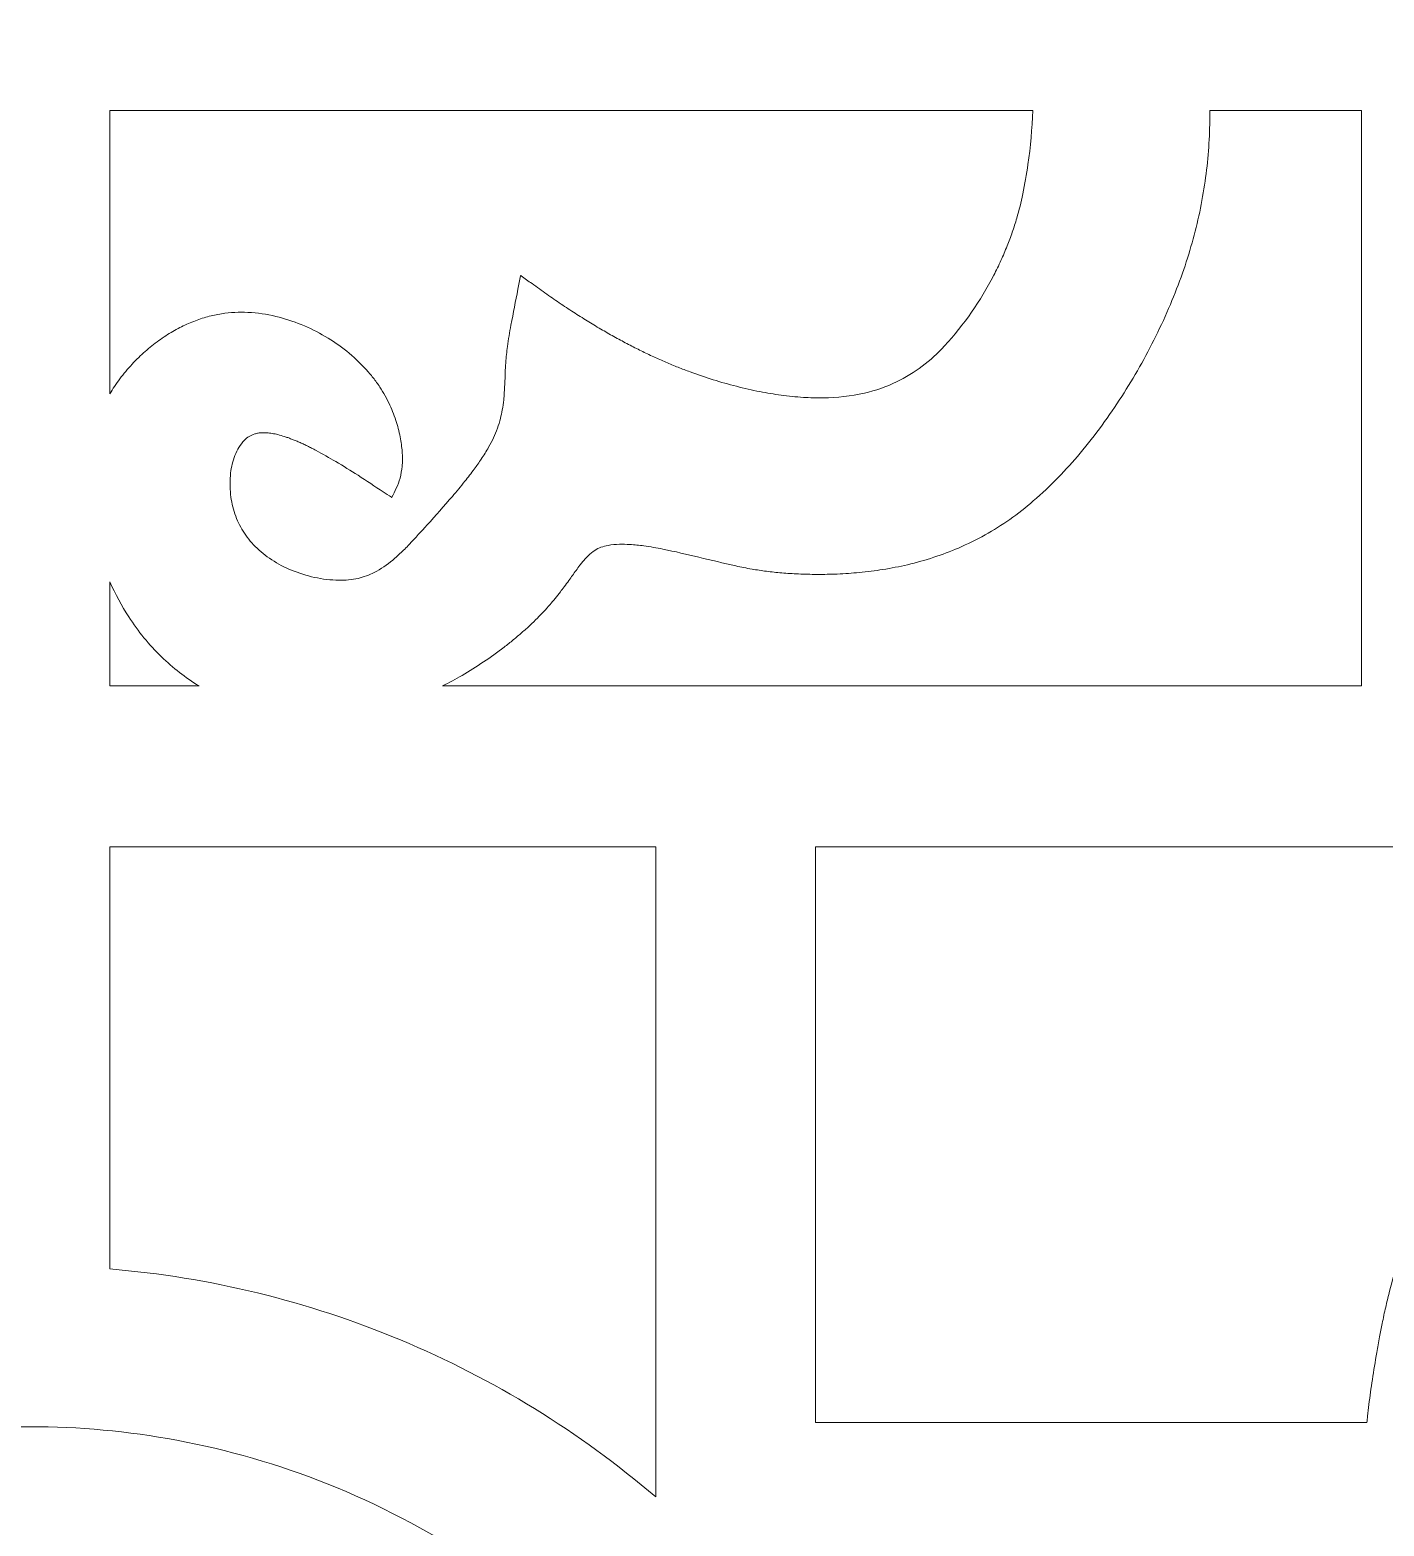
# Model space of a CAD drawing. Header units: centimetres. Extents: x -10 to 9.2, y -12 to 12.7.
# Drawn here: x 4.6 to 7.35, y -2.689 to 0.348 of the extents above; entities that cross this region are included whole.
import ezdxf

# ---------------------------------------------------------------- set-up
doc = ezdxf.new("R2010")
doc.units = ezdxf.units.CM
doc.header["$MEASUREMENT"] = 0
doc.layers.add('layer 1', color=7, linetype='Continuous')

msp = doc.modelspace()

# ---------------------------------------------------------------- linework, layer by layer
at = {"layer": 'layer 1', "color": 242, "lineweight": 9}
for points, knots in [([(9.19904, 12.67695), (9.19904, 4.45748), (9.19904, -3.76202), (9.19904, -11.9815), (9.19904, -11.9815), (6.13291, -11.9815), (3.06675, -11.9815), (0.00061, -11.9815), (0.00061, -11.9815), (0.00061, -3.76202), (0.00061, 4.45748), (0.00061, 12.67695), (0.00061, 12.67695), (3.06675, 12.67695), (6.13291, 12.67695), (9.19904, 12.67695)], [0, 0, 0, 0, 0.2, 0.2, 0.2, 0.2, 0.4, 0.4, 0.4, 0.4, 0.6, 0.6, 0.6, 0.6, 1, 1, 1, 1]), ([(5.26619, -0.5563), (5.25109, -0.54698), (5.23602, -0.53765), (5.22091, -0.52833), (5.22091, -0.52833), (5.20755, -0.52081), (5.19417, -0.51332), (5.18082, -0.5058), (5.18082, -0.5058), (5.17777, -0.50421), (5.17472, -0.50264), (5.17166, -0.50108), (5.17166, -0.50108), (5.1688, -0.49964), (5.16595, -0.49823), (5.16306, -0.49682), (5.16306, -0.49682), (5.16019, -0.4954), (5.15726, -0.49403), (5.15435, -0.49269), (5.15435, -0.49269), (5.15169, -0.49146), (5.14904, -0.49025), (5.14635, -0.48909), (5.14635, -0.48909), (5.14369, -0.48789), (5.14099, -0.48677), (5.13829, -0.48564), (5.13829, -0.48564), (5.13581, -0.48462), (5.13337, -0.48365), (5.13089, -0.4827), (5.13089, -0.4827), (5.12843, -0.48175), (5.12596, -0.48082), (5.12348, -0.47993), (5.12348, -0.47993), (5.12122, -0.47913), (5.11898, -0.47839), (5.11669, -0.47764), (5.11669, -0.47764), (5.11218, -0.47619), (5.10764, -0.47487), (5.10306, -0.47373), (5.10306, -0.47373), (5.09938, -0.47281), (5.09565, -0.47202), (5.0919, -0.4714), (5.0919, -0.4714), (5.08824, -0.47077), (5.08457, -0.47032), (5.08089, -0.47004), (5.08089, -0.47004), (5.0779, -0.46983), (5.07493, -0.46976), (5.07194, -0.46986), (5.07194, -0.46986), (5.06908, -0.46997), (5.06624, -0.47025), (5.06342, -0.4707), (5.06342, -0.4707), (5.06103, -0.47109), (5.05865, -0.47164), (5.05634, -0.47236), (5.05634, -0.47236), (5.04829, -0.4748), (5.04114, -0.47922), (5.03536, -0.48533), (5.03536, -0.48533), (5.02692, -0.4942), (5.02036, -0.50457), (5.01606, -0.51603), (5.01606, -0.51603), (5.01168, -0.52749), (5.0088, -0.5394), (5.00746, -0.55158), (5.00746, -0.55158), (5.00584, -0.56615), (5.00583, -0.58082), (5.00741, -0.5954), (5.00741, -0.5954), (5.00888, -0.60885), (5.0118, -0.62207), (5.01615, -0.63487), (5.01615, -0.63487), (5.02034, -0.64715), (5.02588, -0.65888), (5.03276, -0.66987), (5.03276, -0.66987), (5.03973, -0.6811), (5.04791, -0.69143), (5.05723, -0.70077), (5.05723, -0.70077), (5.06746, -0.71099), (5.07866, -0.72007), (5.09073, -0.72789), (5.09073, -0.72789), (5.10344, -0.73613), (5.11689, -0.74313), (5.13087, -0.74888), (5.13087, -0.74888), (5.14601, -0.7551), (5.16168, -0.76001), (5.17765, -0.76351), (5.17765, -0.76351), (5.19402, -0.76711), (5.21067, -0.76909), (5.22742, -0.76944), (5.22742, -0.76944), (5.24051, -0.76971), (5.25349, -0.7684), (5.26625, -0.76554), (5.26625, -0.76554), (5.27763, -0.76296), (5.28863, -0.75893), (5.29901, -0.75348), (5.29901, -0.75348), (5.31238, -0.74644), (5.32496, -0.73805), (5.33656, -0.72835), (5.33656, -0.72835), (5.34159, -0.72417), (5.34648, -0.71982), (5.35124, -0.71533), (5.35124, -0.71533), (5.35774, -0.70918), (5.3641, -0.70288), (5.37029, -0.69645), (5.37029, -0.69645), (5.38234, -0.68335), (5.39437, -0.67028), (5.40644, -0.65721), (5.40644, -0.65721), (5.42369, -0.63803), (5.44076, -0.61869), (5.45766, -0.59915), (5.45766, -0.59915), (5.46631, -0.58914), (5.47477, -0.57894), (5.48299, -0.56858), (5.48299, -0.56858), (5.48952, -0.56043), (5.49586, -0.55215), (5.50207, -0.54376), (5.50207, -0.54376), (5.50701, -0.53704), (5.51177, -0.53023), (5.51638, -0.52332), (5.51638, -0.52332), (5.52159, -0.51552), (5.52653, -0.5076), (5.53117, -0.49947), (5.53117, -0.49947), (5.53478, -0.49326), (5.5381, -0.48691), (5.54116, -0.48041), (5.54116, -0.48041), (5.5441, -0.47407), (5.5468, -0.46758), (5.54918, -0.461), (5.54918, -0.461), (5.55153, -0.45441), (5.55358, -0.44774), (5.5553, -0.44097), (5.5553, -0.44097), (5.55674, -0.43521), (5.558, -0.42942), (5.55901, -0.42357), (5.55901, -0.42357), (5.56016, -0.4168), (5.56111, -0.41001), (5.56183, -0.40319), (5.56183, -0.40319), (5.56233, -0.39846), (5.56274, -0.39374), (5.56303, -0.38899), (5.56303, -0.38899), (5.56354, -0.38123), (5.56394, -0.37343), (5.56427, -0.36563), (5.56427, -0.36563), (5.56465, -0.35602), (5.56506, -0.34641), (5.5655, -0.33681), (5.5655, -0.33681), (5.56565, -0.33367), (5.56586, -0.3305), (5.56609, -0.32737), (5.56609, -0.32737), (5.5669, -0.31654), (5.56798, -0.30576), (5.56948, -0.29501), (5.56948, -0.29501), (5.57149, -0.2804), (5.57386, -0.26586), (5.57652, -0.25136), (5.57652, -0.25136), (5.58129, -0.2271), (5.58606, -0.20285), (5.59085, -0.17859), (5.59085, -0.17859), (5.59259, -0.16965), (5.59436, -0.1607), (5.5961, -0.15176), (5.5961, -0.15176), (5.59616, -0.15135), (5.59625, -0.15092), (5.59636, -0.15051), (5.59636, -0.15051), (5.59667, -0.15075), (5.59702, -0.15102), (5.59736, -0.15126), (5.59736, -0.15126), (5.60469, -0.1566), (5.61204, -0.16196), (5.61936, -0.1673), (5.61936, -0.1673), (5.62936, -0.17456), (5.63939, -0.18175), (5.64947, -0.18885), (5.64947, -0.18885), (5.65906, -0.19553), (5.66869, -0.20214), (5.67836, -0.20867), (5.67836, -0.20867), (5.68786, -0.21507), (5.69745, -0.22136), (5.70713, -0.22756), (5.70713, -0.22756), (5.71629, -0.23347), (5.72549, -0.23926), (5.73481, -0.24495), (5.73481, -0.24495), (5.74394, -0.25055), (5.7531, -0.25602), (5.76233, -0.26144), (5.76233, -0.26144), (5.77115, -0.26656), (5.78, -0.27159), (5.78895, -0.27654), (5.78895, -0.27654), (5.79771, -0.28137), (5.80647, -0.28609), (5.81536, -0.29071), (5.81536, -0.29071), (5.82387, -0.29515), (5.83242, -0.2995), (5.84105, -0.30373), (5.84105, -0.30373), (5.84946, -0.30787), (5.85792, -0.31189), (5.86646, -0.31582), (5.86646, -0.31582), (5.87474, -0.31962), (5.88301, -0.32331), (5.89138, -0.3269), (5.89138, -0.3269), (5.8995, -0.3304), (5.90767, -0.33378), (5.91592, -0.33707), (5.91592, -0.33707), (5.92398, -0.3403), (5.93206, -0.34339), (5.94019, -0.3464), (5.94019, -0.3464), (5.95571, -0.35212), (5.97139, -0.35744), (5.98717, -0.36235), (5.98717, -0.36235), (6.00282, -0.36723), (6.01859, -0.37168), (6.03444, -0.37573), (6.03444, -0.37573), (6.05023, -0.37976), (6.06607, -0.38334), (6.08206, -0.3865), (6.08206, -0.3865), (6.09631, -0.38933), (6.11067, -0.3917), (6.12506, -0.39365), (6.12506, -0.39365), (6.1401, -0.39569), (6.15517, -0.39718), (6.17031, -0.39814), (6.17031, -0.39814), (6.18372, -0.39902), (6.19717, -0.39932), (6.21059, -0.39912), (6.21059, -0.39912), (6.23878, -0.39867), (6.26674, -0.3954), (6.29423, -0.38937), (6.29423, -0.38937), (6.31693, -0.3844), (6.33883, -0.37675), (6.3597, -0.36656), (6.3597, -0.36656), (6.39649, -0.34858), (6.42928, -0.32403), (6.45701, -0.29378), (6.45701, -0.29378), (6.49658, -0.2506), (6.53009, -0.20248), (6.55695, -0.15032), (6.55695, -0.15032), (6.56208, -0.1404), (6.56695, -0.13036), (6.57159, -0.12022), (6.57159, -0.12022), (6.57601, -0.11051), (6.58019, -0.10072), (6.58415, -0.09081), (6.58415, -0.09081), (6.58782, -0.08156), (6.59129, -0.07219), (6.59457, -0.06279), (6.59457, -0.06279), (6.59782, -0.05335), (6.60084, -0.04389), (6.60366, -0.03435), (6.60366, -0.03435), (6.60838, -0.01814), (6.61252, -0.00176), (6.616, 0.01477), (6.616, 0.01477), (6.62013, 0.03449), (6.6236, 0.05435), (6.62648, 0.07431), (6.62648, 0.07431), (6.63163, 0.11078), (6.63485, 0.14746), (6.63601, 0.18426), (6.63601, 0.18426), (6.0114, 0.18426), (5.38682, 0.18426), (4.76222, 0.18426), (4.76222, 0.18426), (4.76222, -0.00749), (4.76222, -0.19925), (4.76222, -0.39098), (4.76222, -0.39098), (4.7652, -0.38596), (4.7683, -0.381), (4.77152, -0.37614), (4.77152, -0.37614), (4.77855, -0.36553), (4.78617, -0.35534), (4.79433, -0.34555), (4.79433, -0.34555), (4.80262, -0.3356), (4.81143, -0.32609), (4.82072, -0.31709), (4.82072, -0.31709), (4.82925, -0.30881), (4.83815, -0.30097), (4.84743, -0.29358), (4.84743, -0.29358), (4.85661, -0.28626), (4.8661, -0.27942), (4.87592, -0.27305), (4.87592, -0.27305), (4.88512, -0.26709), (4.8946, -0.26158), (4.90432, -0.25653), (4.90432, -0.25653), (4.91345, -0.25183), (4.92281, -0.24759), (4.93238, -0.24384), (4.93238, -0.24384), (4.94161, -0.24024), (4.95101, -0.23713), (4.96059, -0.23453), (4.96059, -0.23453), (4.96988, -0.232), (4.97934, -0.22998), (4.98887, -0.22847), (4.98887, -0.22847), (5.00665, -0.2257), (5.02461, -0.22475), (5.0426, -0.22563), (5.0426, -0.22563), (5.06172, -0.22658), (5.0807, -0.22936), (5.09932, -0.23391), (5.09932, -0.23391), (5.13452, -0.24253), (5.16814, -0.25615), (5.19946, -0.27448), (5.19946, -0.27448), (5.23003, -0.29237), (5.25767, -0.31461), (5.28174, -0.34072), (5.28174, -0.34072), (5.28699, -0.34641), (5.29206, -0.35233), (5.29684, -0.35847), (5.29684, -0.35847), (5.30157, -0.36449), (5.30605, -0.37072), (5.31028, -0.37712), (5.31028, -0.37712), (5.31798, -0.38885), (5.32481, -0.40111), (5.33066, -0.41386), (5.33066, -0.41386), (5.33335, -0.41961), (5.3358, -0.42543), (5.33805, -0.43135), (5.33805, -0.43135), (5.34032, -0.43729), (5.34238, -0.44331), (5.34426, -0.4494), (5.34426, -0.4494), (5.34592, -0.45478), (5.34741, -0.46022), (5.34875, -0.46569), (5.34875, -0.46569), (5.3501, -0.47117), (5.35128, -0.47671), (5.35228, -0.48228), (5.35228, -0.48228), (5.35323, -0.48739), (5.354, -0.49252), (5.35465, -0.49768), (5.35465, -0.49768), (5.35524, -0.50236), (5.35563, -0.50703), (5.35591, -0.51172), (5.35591, -0.51172), (5.35622, -0.51632), (5.35631, -0.52091), (5.35623, -0.5255), (5.35623, -0.5255), (5.35617, -0.52973), (5.356, -0.53396), (5.35561, -0.53818), (5.35561, -0.53818), (5.35488, -0.54622), (5.35347, -0.55417), (5.35139, -0.56196), (5.35139, -0.56196), (5.3495, -0.56915), (5.34691, -0.5761), (5.34369, -0.58277), (5.34369, -0.58277), (5.3408, -0.58875), (5.33793, -0.59471), (5.33504, -0.6007), (5.33504, -0.6007), (5.33492, -0.60096), (5.33476, -0.60124), (5.33462, -0.60152), (5.33462, -0.60152), (5.33437, -0.60137), (5.33411, -0.60118), (5.33386, -0.60103), (5.33386, -0.60103), (5.32834, -0.59738), (5.32281, -0.59374), (5.31731, -0.59009), (5.31731, -0.59009), (5.30027, -0.57883), (5.28323, -0.56757), (5.26619, -0.5563)], [0, 0, 0, 0, 0.008547, 0.008547, 0.008547, 0.008547, 0.017094, 0.017094, 0.017094, 0.017094, 0.025641, 0.025641, 0.025641, 0.025641, 0.034188, 0.034188, 0.034188, 0.034188, 0.042735, 0.042735, 0.042735, 0.042735, 0.0512821, 0.0512821, 0.0512821, 0.0512821, 0.0598291, 0.0598291, 0.0598291, 0.0598291, 0.0683761, 0.0683761, 0.0683761, 0.0683761, 0.0769231, 0.0769231, 0.0769231, 0.0769231, 0.0854701, 0.0854701, 0.0854701, 0.0854701, 0.0940171, 0.0940171, 0.0940171, 0.0940171, 0.1025641, 0.1025641, 0.1025641, 0.1025641, 0.1111111, 0.1111111, 0.1111111, 0.1111111, 0.1196581, 0.1196581, 0.1196581, 0.1196581, 0.1282051, 0.1282051, 0.1282051, 0.1282051, 0.1367521, 0.1367521, 0.1367521, 0.1367521, 0.1452991, 0.1452991, 0.1452991, 0.1452991, 0.1538462, 0.1538462, 0.1538462, 0.1538462, 0.1623932, 0.1623932, 0.1623932, 0.1623932, 0.1709402, 0.1709402, 0.1709402, 0.1709402, 0.1794872, 0.1794872, 0.1794872, 0.1794872, 0.1880342, 0.1880342, 0.1880342, 0.1880342, 0.1965812, 0.1965812, 0.1965812, 0.1965812, 0.2051282, 0.2051282, 0.2051282, 0.2051282, 0.2136752, 0.2136752, 0.2136752, 0.2136752, 0.2222222, 0.2222222, 0.2222222, 0.2222222, 0.2307692, 0.2307692, 0.2307692, 0.2307692, 0.2393162, 0.2393162, 0.2393162, 0.2393162, 0.2478632, 0.2478632, 0.2478632, 0.2478632, 0.2564103, 0.2564103, 0.2564103, 0.2564103, 0.2649573, 0.2649573, 0.2649573, 0.2649573, 0.2735043, 0.2735043, 0.2735043, 0.2735043, 0.2820513, 0.2820513, 0.2820513, 0.2820513, 0.2905983, 0.2905983, 0.2905983, 0.2905983, 0.2991453, 0.2991453, 0.2991453, 0.2991453, 0.3076923, 0.3076923, 0.3076923, 0.3076923, 0.3162393, 0.3162393, 0.3162393, 0.3162393, 0.3247863, 0.3247863, 0.3247863, 0.3247863, 0.3333333, 0.3333333, 0.3333333, 0.3333333, 0.3418803, 0.3418803, 0.3418803, 0.3418803, 0.3504274, 0.3504274, 0.3504274, 0.3504274, 0.3589744, 0.3589744, 0.3589744, 0.3589744, 0.3675214, 0.3675214, 0.3675214, 0.3675214, 0.3760684, 0.3760684, 0.3760684, 0.3760684, 0.3846154, 0.3846154, 0.3846154, 0.3846154, 0.3931624, 0.3931624, 0.3931624, 0.3931624, 0.4017094, 0.4017094, 0.4017094, 0.4017094, 0.4102564, 0.4102564, 0.4102564, 0.4102564, 0.4188034, 0.4188034, 0.4188034, 0.4188034, 0.4273504, 0.4273504, 0.4273504, 0.4273504, 0.4358974, 0.4358974, 0.4358974, 0.4358974, 0.4444444, 0.4444444, 0.4444444, 0.4444444, 0.4529915, 0.4529915, 0.4529915, 0.4529915, 0.4615385, 0.4615385, 0.4615385, 0.4615385, 0.4700855, 0.4700855, 0.4700855, 0.4700855, 0.4786325, 0.4786325, 0.4786325, 0.4786325, 0.4871795, 0.4871795, 0.4871795, 0.4871795, 0.4957265, 0.4957265, 0.4957265, 0.4957265, 0.5042735, 0.5042735, 0.5042735, 0.5042735, 0.5128205, 0.5128205, 0.5128205, 0.5128205, 0.5213675, 0.5213675, 0.5213675, 0.5213675, 0.5299145, 0.5299145, 0.5299145, 0.5299145, 0.5384615, 0.5384615, 0.5384615, 0.5384615, 0.5470085, 0.5470085, 0.5470085, 0.5470085, 0.5555556, 0.5555556, 0.5555556, 0.5555556, 0.5641026, 0.5641026, 0.5641026, 0.5641026, 0.5726496, 0.5726496, 0.5726496, 0.5726496, 0.5811966, 0.5811966, 0.5811966, 0.5811966, 0.5897436, 0.5897436, 0.5897436, 0.5897436, 0.5982906, 0.5982906, 0.5982906, 0.5982906, 0.6068376, 0.6068376, 0.6068376, 0.6068376, 0.6153846, 0.6153846, 0.6153846, 0.6153846, 0.6239316, 0.6239316, 0.6239316, 0.6239316, 0.6324786, 0.6324786, 0.6324786, 0.6324786, 0.6410256, 0.6410256, 0.6410256, 0.6410256, 0.6495726, 0.6495726, 0.6495726, 0.6495726, 0.6581197, 0.6581197, 0.6581197, 0.6581197, 0.6666667, 0.6666667, 0.6666667, 0.6666667, 0.6752137, 0.6752137, 0.6752137, 0.6752137, 0.6837607, 0.6837607, 0.6837607, 0.6837607, 0.6923077, 0.6923077, 0.6923077, 0.6923077, 0.7008547, 0.7008547, 0.7008547, 0.7008547, 0.7094017, 0.7094017, 0.7094017, 0.7094017, 0.7179487, 0.7179487, 0.7179487, 0.7179487, 0.7264957, 0.7264957, 0.7264957, 0.7264957, 0.7350427, 0.7350427, 0.7350427, 0.7350427, 0.7435897, 0.7435897, 0.7435897, 0.7435897, 0.7521368, 0.7521368, 0.7521368, 0.7521368, 0.7606838, 0.7606838, 0.7606838, 0.7606838, 0.7692308, 0.7692308, 0.7692308, 0.7692308, 0.7777778, 0.7777778, 0.7777778, 0.7777778, 0.7863248, 0.7863248, 0.7863248, 0.7863248, 0.7948718, 0.7948718, 0.7948718, 0.7948718, 0.8034188, 0.8034188, 0.8034188, 0.8034188, 0.8119658, 0.8119658, 0.8119658, 0.8119658, 0.8205128, 0.8205128, 0.8205128, 0.8205128, 0.8290598, 0.8290598, 0.8290598, 0.8290598, 0.8376068, 0.8376068, 0.8376068, 0.8376068, 0.8461538, 0.8461538, 0.8461538, 0.8461538, 0.8547009, 0.8547009, 0.8547009, 0.8547009, 0.8632479, 0.8632479, 0.8632479, 0.8632479, 0.8717949, 0.8717949, 0.8717949, 0.8717949, 0.8803419, 0.8803419, 0.8803419, 0.8803419, 0.8888889, 0.8888889, 0.8888889, 0.8888889, 0.8974359, 0.8974359, 0.8974359, 0.8974359, 0.9059829, 0.9059829, 0.9059829, 0.9059829, 0.9145299, 0.9145299, 0.9145299, 0.9145299, 0.9230769, 0.9230769, 0.9230769, 0.9230769, 0.9316239, 0.9316239, 0.9316239, 0.9316239, 0.9401709, 0.9401709, 0.9401709, 0.9401709, 0.9487179, 0.9487179, 0.9487179, 0.9487179, 0.957265, 0.957265, 0.957265, 0.957265, 0.965812, 0.965812, 0.965812, 0.965812, 0.974359, 0.974359, 0.974359, 0.974359, 0.982906, 0.982906, 0.982906, 0.982906, 1, 1, 1, 1]), ([(5.43776, -0.98387), (6.05972, -0.98387), (6.68163, -0.98387), (7.30355, -0.98387), (7.30355, -0.98387), (7.30355, -0.5945), (7.30355, -0.20511), (7.30355, 0.18426), (7.30355, 0.18426), (7.20096, 0.18426), (7.09834, 0.18426), (6.99572, 0.18426), (6.99572, 0.18426), (6.99573, 0.17739), (6.99573, 0.17054), (6.99563, 0.16367), (6.99563, 0.16367), (6.99515, 0.12248), (6.992, 0.08141), (6.98616, 0.04064), (6.98616, 0.04064), (6.98318, 0.01969), (6.97949, -0.00117), (6.97509, -0.02187), (6.97509, -0.02187), (6.97065, -0.04288), (6.9655, -0.06375), (6.95967, -0.08443), (6.95967, -0.08443), (6.95379, -0.10518), (6.94733, -0.12577), (6.94011, -0.14612), (6.94011, -0.14612), (6.93258, -0.1675), (6.92438, -0.18865), (6.91556, -0.20953), (6.91556, -0.20953), (6.89717, -0.25303), (6.87631, -0.29539), (6.8531, -0.33645), (6.8531, -0.33645), (6.82998, -0.37723), (6.80457, -0.41663), (6.77689, -0.45443), (6.77689, -0.45443), (6.76266, -0.47395), (6.74774, -0.49299), (6.73222, -0.51153), (6.73222, -0.51153), (6.71802, -0.52844), (6.70321, -0.54482), (6.68784, -0.56066), (6.68784, -0.56066), (6.67167, -0.57732), (6.65481, -0.59323), (6.63728, -0.60842), (6.63728, -0.60842), (6.62194, -0.62168), (6.60598, -0.6342), (6.58939, -0.64589), (6.58939, -0.64589), (6.57322, -0.65726), (6.55647, -0.66778), (6.53921, -0.67741), (6.53921, -0.67741), (6.52171, -0.68718), (6.50369, -0.69602), (6.48528, -0.70394), (6.48528, -0.70394), (6.4689, -0.71095), (6.45222, -0.71726), (6.43526, -0.7228), (6.43526, -0.7228), (6.41759, -0.72858), (6.3997, -0.7336), (6.38162, -0.73785), (6.38162, -0.73785), (6.37346, -0.73976), (6.36529, -0.74152), (6.35709, -0.74313), (6.35709, -0.74313), (6.34866, -0.74479), (6.34018, -0.7463), (6.33172, -0.74766), (6.33172, -0.74766), (6.32389, -0.7489), (6.31609, -0.75002), (6.30827, -0.75099), (6.30827, -0.75099), (6.30017, -0.75202), (6.29209, -0.75291), (6.284, -0.75368), (6.284, -0.75368), (6.27669, -0.75438), (6.26934, -0.75499), (6.262, -0.75547), (6.262, -0.75547), (6.25441, -0.75599), (6.2468, -0.7564), (6.23919, -0.75671), (6.23919, -0.75671), (6.23247, -0.757), (6.22576, -0.75721), (6.21901, -0.75732), (6.21901, -0.75732), (6.21199, -0.75746), (6.20496, -0.7575), (6.19793, -0.75748), (6.19793, -0.75748), (6.19152, -0.75748), (6.18512, -0.75738), (6.1787, -0.75724), (6.1787, -0.75724), (6.17266, -0.75712), (6.16661, -0.75693), (6.16055, -0.75666), (6.16055, -0.75666), (6.15478, -0.75642), (6.14901, -0.75609), (6.14321, -0.75572), (6.14321, -0.75572), (6.13764, -0.75537), (6.13211, -0.75495), (6.12657, -0.75448), (6.12657, -0.75448), (6.12127, -0.75401), (6.11603, -0.75352), (6.11078, -0.75295), (6.11078, -0.75295), (6.10558, -0.75239), (6.10041, -0.75177), (6.09526, -0.7511), (6.09526, -0.7511), (6.09045, -0.75047), (6.08562, -0.7498), (6.08079, -0.74908), (6.08079, -0.74908), (6.07589, -0.74833), (6.07099, -0.74756), (6.06607, -0.74671), (6.06607, -0.74671), (6.0551, -0.74483), (6.04417, -0.74268), (6.03332, -0.74027), (6.03332, -0.74027), (6.00821, -0.73466), (5.98319, -0.72879), (5.95822, -0.72266), (5.95822, -0.72266), (5.934, -0.7167), (5.90971, -0.71121), (5.8853, -0.7062), (5.8853, -0.7062), (5.8725, -0.70354), (5.85959, -0.70137), (5.84658, -0.69963), (5.84658, -0.69963), (5.83711, -0.69836), (5.82756, -0.69741), (5.81798, -0.69682), (5.81798, -0.69682), (5.81096, -0.69635), (5.80393, -0.69622), (5.7969, -0.69641), (5.7969, -0.69641), (5.78922, -0.69659), (5.78158, -0.69734), (5.77401, -0.69858), (5.77401, -0.69858), (5.76899, -0.6994), (5.76406, -0.7007), (5.75931, -0.70245), (5.75931, -0.70245), (5.75493, -0.70406), (5.75076, -0.70614), (5.74684, -0.70866), (5.74684, -0.70866), (5.74217, -0.71165), (5.73786, -0.7151), (5.73385, -0.71894), (5.73385, -0.71894), (5.73199, -0.72074), (5.73021, -0.72259), (5.72849, -0.72451), (5.72849, -0.72451), (5.72617, -0.72704), (5.72396, -0.72967), (5.72179, -0.7323), (5.72179, -0.7323), (5.72001, -0.73447), (5.71829, -0.73668), (5.71663, -0.73889), (5.71663, -0.73889), (5.71401, -0.74233), (5.71142, -0.74582), (5.70887, -0.74932), (5.70887, -0.74932), (5.70401, -0.75612), (5.69914, -0.76292), (5.69428, -0.76971), (5.69428, -0.76971), (5.69108, -0.77412), (5.68786, -0.77852), (5.68464, -0.78288), (5.68464, -0.78288), (5.68211, -0.78627), (5.67953, -0.78965), (5.67694, -0.79301), (5.67694, -0.79301), (5.67347, -0.79754), (5.6699, -0.802), (5.66632, -0.80641), (5.66632, -0.80641), (5.66292, -0.81056), (5.6595, -0.81468), (5.65594, -0.81874), (5.65594, -0.81874), (5.6518, -0.82349), (5.64762, -0.82818), (5.6433, -0.8328), (5.6433, -0.8328), (5.63902, -0.83744), (5.6346, -0.84199), (5.63017, -0.84644), (5.63017, -0.84644), (5.62533, -0.8513), (5.62042, -0.85605), (5.61539, -0.8607), (5.61539, -0.8607), (5.60999, -0.86576), (5.60446, -0.87072), (5.59893, -0.87556), (5.59893, -0.87556), (5.59314, -0.88061), (5.58733, -0.88554), (5.58136, -0.8904), (5.58136, -0.8904), (5.57518, -0.89543), (5.56895, -0.90039), (5.56259, -0.90524), (5.56259, -0.90524), (5.54902, -0.91565), (5.53512, -0.92563), (5.52091, -0.93515), (5.52091, -0.93515), (5.50662, -0.94473), (5.49206, -0.95383), (5.47722, -0.96248), (5.47722, -0.96248), (5.46429, -0.96998), (5.45114, -0.97712), (5.43776, -0.98387)], [0, 0, 0, 0, 0.015625, 0.015625, 0.015625, 0.015625, 0.03125, 0.03125, 0.03125, 0.03125, 0.046875, 0.046875, 0.046875, 0.046875, 0.0625, 0.0625, 0.0625, 0.0625, 0.078125, 0.078125, 0.078125, 0.078125, 0.09375, 0.09375, 0.09375, 0.09375, 0.109375, 0.109375, 0.109375, 0.109375, 0.125, 0.125, 0.125, 0.125, 0.140625, 0.140625, 0.140625, 0.140625, 0.15625, 0.15625, 0.15625, 0.15625, 0.171875, 0.171875, 0.171875, 0.171875, 0.1875, 0.1875, 0.1875, 0.1875, 0.203125, 0.203125, 0.203125, 0.203125, 0.21875, 0.21875, 0.21875, 0.21875, 0.234375, 0.234375, 0.234375, 0.234375, 0.25, 0.25, 0.25, 0.25, 0.265625, 0.265625, 0.265625, 0.265625, 0.28125, 0.28125, 0.28125, 0.28125, 0.296875, 0.296875, 0.296875, 0.296875, 0.3125, 0.3125, 0.3125, 0.3125, 0.328125, 0.328125, 0.328125, 0.328125, 0.34375, 0.34375, 0.34375, 0.34375, 0.359375, 0.359375, 0.359375, 0.359375, 0.375, 0.375, 0.375, 0.375, 0.390625, 0.390625, 0.390625, 0.390625, 0.40625, 0.40625, 0.40625, 0.40625, 0.421875, 0.421875, 0.421875, 0.421875, 0.4375, 0.4375, 0.4375, 0.4375, 0.453125, 0.453125, 0.453125, 0.453125, 0.46875, 0.46875, 0.46875, 0.46875, 0.484375, 0.484375, 0.484375, 0.484375, 0.5, 0.5, 0.5, 0.5, 0.515625, 0.515625, 0.515625, 0.515625, 0.53125, 0.53125, 0.53125, 0.53125, 0.546875, 0.546875, 0.546875, 0.546875, 0.5625, 0.5625, 0.5625, 0.5625, 0.578125, 0.578125, 0.578125, 0.578125, 0.59375, 0.59375, 0.59375, 0.59375, 0.609375, 0.609375, 0.609375, 0.609375, 0.625, 0.625, 0.625, 0.625, 0.640625, 0.640625, 0.640625, 0.640625, 0.65625, 0.65625, 0.65625, 0.65625, 0.671875, 0.671875, 0.671875, 0.671875, 0.6875, 0.6875, 0.6875, 0.6875, 0.703125, 0.703125, 0.703125, 0.703125, 0.71875, 0.71875, 0.71875, 0.71875, 0.734375, 0.734375, 0.734375, 0.734375, 0.75, 0.75, 0.75, 0.75, 0.765625, 0.765625, 0.765625, 0.765625, 0.78125, 0.78125, 0.78125, 0.78125, 0.796875, 0.796875, 0.796875, 0.796875, 0.8125, 0.8125, 0.8125, 0.8125, 0.828125, 0.828125, 0.828125, 0.828125, 0.84375, 0.84375, 0.84375, 0.84375, 0.859375, 0.859375, 0.859375, 0.859375, 0.875, 0.875, 0.875, 0.875, 0.890625, 0.890625, 0.890625, 0.890625, 0.90625, 0.90625, 0.90625, 0.90625, 0.921875, 0.921875, 0.921875, 0.921875, 0.9375, 0.9375, 0.9375, 0.9375, 0.953125, 0.953125, 0.953125, 0.953125, 0.96875, 0.96875, 0.96875, 0.96875, 1, 1, 1, 1]), ([(6.19529, -2.47893), (6.56837, -2.47893), (6.94149, -2.47893), (7.31455, -2.47893), (7.31455, -2.47893), (7.31501, -2.47476), (7.31546, -2.47059), (7.3159, -2.46643), (7.3159, -2.46643), (7.31682, -2.45841), (7.31779, -2.45042), (7.31876, -2.44242), (7.31876, -2.44242), (7.31982, -2.43415), (7.32086, -2.42591), (7.32202, -2.41771), (7.32202, -2.41771), (7.32319, -2.40906), (7.32445, -2.40041), (7.32573, -2.39178), (7.32573, -2.39178), (7.3287, -2.3736), (7.33163, -2.35545), (7.33455, -2.33728), (7.33455, -2.33728), (7.33643, -2.32652), (7.33837, -2.31577), (7.34037, -2.30503), (7.34037, -2.30503), (7.34207, -2.296), (7.34382, -2.28699), (7.34567, -2.278), (7.34567, -2.278), (7.34794, -2.26702), (7.35029, -2.25606), (7.3528, -2.24515), (7.3528, -2.24515), (7.35503, -2.23531), (7.35742, -2.22551), (7.3599, -2.21573), (7.3599, -2.21573), (7.36586, -2.19233), (7.37261, -2.16914), (7.38023, -2.14621), (7.38023, -2.14621), (7.38666, -2.12678), (7.3939, -2.10762), (7.40192, -2.08878), (7.40192, -2.08878), (7.42092, -2.0442), (7.44478, -2.00211), (7.47327, -1.96298), (7.47327, -1.96298), (7.49838, -1.92843), (7.52774, -1.89743), (7.56084, -1.87054), (7.56084, -1.87054), (7.59303, -1.84437), (7.62801, -1.82217), (7.66535, -1.80423), (7.66535, -1.80423), (7.70991, -1.78283), (7.75635, -1.76585), (7.80418, -1.75346), (7.80418, -1.75346), (7.82749, -1.74741), (7.85112, -1.74282), (7.87497, -1.7397), (7.87497, -1.7397), (7.89345, -1.73728), (7.91203, -1.73637), (7.93064, -1.73698), (7.93064, -1.73698), (7.94177, -1.73735), (7.95288, -1.7383), (7.96393, -1.73981), (7.96393, -1.73981), (7.97496, -1.74131), (7.98584, -1.74338), (7.99666, -1.74601), (7.99666, -1.74601), (8.00369, -1.74772), (8.01065, -1.74966), (8.01752, -1.75183), (8.01752, -1.75183), (8.0154, -1.74488), (8.01347, -1.73787), (8.01177, -1.73079), (8.01177, -1.73079), (8.00915, -1.71991), (8.00708, -1.70893), (8.00558, -1.69784), (8.00558, -1.69784), (8.0041, -1.68674), (8.00318, -1.67554), (8.0028, -1.66434), (8.0028, -1.66434), (8.00218, -1.6456), (8.0031, -1.62689), (8.0055, -1.6083), (8.0055, -1.6083), (8.00861, -1.58426), (8.01318, -1.56048), (8.01915, -1.53701), (8.01915, -1.53701), (8.03146, -1.48887), (8.04833, -1.44216), (8.06958, -1.39729), (8.06958, -1.39729), (8.0874, -1.35968), (8.10947, -1.32445), (8.13542, -1.29204), (8.13542, -1.29204), (8.16219, -1.25869), (8.19296, -1.22914), (8.22728, -1.20384), (8.22728, -1.20384), (8.26611, -1.17519), (8.30796, -1.15116), (8.35222, -1.13204), (8.35222, -1.13204), (8.37094, -1.12397), (8.38998, -1.11668), (8.4093, -1.11021), (8.4093, -1.11021), (8.43206, -1.10258), (8.45507, -1.09575), (8.47831, -1.08972), (8.47831, -1.08972), (8.48803, -1.08722), (8.49776, -1.08483), (8.50754, -1.08257), (8.50754, -1.08257), (8.5184, -1.08005), (8.52928, -1.07768), (8.54016, -1.07542), (8.54016, -1.07542), (8.5491, -1.07357), (8.55805, -1.07177), (8.56703, -1.07008), (8.56703, -1.07008), (8.57763, -1.06807), (8.58825, -1.06614), (8.59887, -1.06426), (8.59887, -1.06426), (8.61691, -1.0613), (8.63493, -1.05834), (8.65298, -1.05538), (8.65298, -1.05538), (8.66164, -1.05407), (8.6703, -1.0528), (8.67897, -1.0516), (8.67897, -1.0516), (8.68711, -1.05047), (8.69531, -1.04935), (8.70351, -1.04833), (8.70351, -1.04833), (8.71142, -1.04732), (8.71937, -1.04635), (8.72736, -1.04546), (8.72736, -1.04546), (8.73044, -1.04512), (8.73352, -1.04479), (8.73661, -1.04443), (8.73661, -1.04443), (8.73661, -0.63487), (8.73661, -0.2253), (8.73661, 0.18426), (8.73661, 0.18426), (8.36719, 0.18426), (7.99778, 0.18426), (7.62833, 0.18426), (7.62833, 0.18426), (7.62833, -0.21123), (7.62833, -0.60671), (7.62833, -1.0022), (7.62833, -1.0022), (7.62833, -1.08015), (7.62833, -1.15814), (7.62833, -1.23611), (7.62833, -1.23611), (7.62833, -1.2549), (7.62833, -1.2737), (7.62833, -1.2925), (7.62833, -1.2925), (7.62833, -1.29834), (7.62833, -1.30417), (7.62833, -1.31002), (7.62833, -1.31002), (7.62833, -1.31028), (7.62833, -1.31056), (7.62833, -1.31083), (7.62833, -1.31083), (7.62806, -1.31083), (7.62779, -1.31083), (7.62751, -1.31083), (7.62751, -1.31083), (7.62173, -1.31083), (7.61593, -1.31083), (7.61014, -1.31083), (7.61014, -1.31083), (7.13851, -1.31083), (6.66688, -1.31083), (6.19529, -1.31083), (6.19529, -1.31083), (6.19529, -1.7002), (6.19529, -2.08957), (6.19529, -2.47893)], [0, 0, 0, 0, 0.0188679, 0.0188679, 0.0188679, 0.0188679, 0.0377358, 0.0377358, 0.0377358, 0.0377358, 0.0566038, 0.0566038, 0.0566038, 0.0566038, 0.0754717, 0.0754717, 0.0754717, 0.0754717, 0.0943396, 0.0943396, 0.0943396, 0.0943396, 0.1132075, 0.1132075, 0.1132075, 0.1132075, 0.1320755, 0.1320755, 0.1320755, 0.1320755, 0.1509434, 0.1509434, 0.1509434, 0.1509434, 0.1698113, 0.1698113, 0.1698113, 0.1698113, 0.1886792, 0.1886792, 0.1886792, 0.1886792, 0.2075472, 0.2075472, 0.2075472, 0.2075472, 0.2264151, 0.2264151, 0.2264151, 0.2264151, 0.245283, 0.245283, 0.245283, 0.245283, 0.2641509, 0.2641509, 0.2641509, 0.2641509, 0.2830189, 0.2830189, 0.2830189, 0.2830189, 0.3018868, 0.3018868, 0.3018868, 0.3018868, 0.3207547, 0.3207547, 0.3207547, 0.3207547, 0.3396226, 0.3396226, 0.3396226, 0.3396226, 0.3584906, 0.3584906, 0.3584906, 0.3584906, 0.3773585, 0.3773585, 0.3773585, 0.3773585, 0.3962264, 0.3962264, 0.3962264, 0.3962264, 0.4150943, 0.4150943, 0.4150943, 0.4150943, 0.4339623, 0.4339623, 0.4339623, 0.4339623, 0.4528302, 0.4528302, 0.4528302, 0.4528302, 0.4716981, 0.4716981, 0.4716981, 0.4716981, 0.490566, 0.490566, 0.490566, 0.490566, 0.509434, 0.509434, 0.509434, 0.509434, 0.5283019, 0.5283019, 0.5283019, 0.5283019, 0.5471698, 0.5471698, 0.5471698, 0.5471698, 0.5660377, 0.5660377, 0.5660377, 0.5660377, 0.5849057, 0.5849057, 0.5849057, 0.5849057, 0.6037736, 0.6037736, 0.6037736, 0.6037736, 0.6226415, 0.6226415, 0.6226415, 0.6226415, 0.6415094, 0.6415094, 0.6415094, 0.6415094, 0.6603774, 0.6603774, 0.6603774, 0.6603774, 0.6792453, 0.6792453, 0.6792453, 0.6792453, 0.6981132, 0.6981132, 0.6981132, 0.6981132, 0.7169811, 0.7169811, 0.7169811, 0.7169811, 0.7358491, 0.7358491, 0.7358491, 0.7358491, 0.754717, 0.754717, 0.754717, 0.754717, 0.7735849, 0.7735849, 0.7735849, 0.7735849, 0.7924528, 0.7924528, 0.7924528, 0.7924528, 0.8113208, 0.8113208, 0.8113208, 0.8113208, 0.8301887, 0.8301887, 0.8301887, 0.8301887, 0.8490566, 0.8490566, 0.8490566, 0.8490566, 0.8679245, 0.8679245, 0.8679245, 0.8679245, 0.8867925, 0.8867925, 0.8867925, 0.8867925, 0.9056604, 0.9056604, 0.9056604, 0.9056604, 0.9245283, 0.9245283, 0.9245283, 0.9245283, 0.9433962, 0.9433962, 0.9433962, 0.9433962, 0.9622642, 0.9622642, 0.9622642, 0.9622642, 1, 1, 1, 1]), ([(4.76222, -0.77285), (4.76222, -0.8432), (4.76222, -0.91352), (4.76222, -0.98387), (4.76222, -0.98387), (4.82257, -0.98387), (4.88289, -0.98387), (4.94324, -0.98387), (4.94324, -0.98387), (4.9157, -0.96707), (4.89018, -0.94733), (4.86695, -0.92485), (4.86695, -0.92485), (4.8418, -0.90047), (4.81959, -0.87329), (4.80067, -0.84374), (4.80067, -0.84374), (4.78614, -0.82108), (4.77331, -0.79741), (4.76222, -0.77285)], [0, 0, 0, 0, 0.1666667, 0.1666667, 0.1666667, 0.1666667, 0.3333333, 0.3333333, 0.3333333, 0.3333333, 0.5, 0.5, 0.5, 0.5, 0.6666667, 0.6666667, 0.6666667, 0.6666667, 1, 1, 1, 1]), ([(4.76222, -1.31083), (4.76222, -1.59636), (4.76222, -1.88187), (4.76222, -2.16739), (4.76222, -2.16739), (4.96471, -2.1843), (5.16311, -2.23249), (5.35234, -2.31153), (5.35234, -2.31153), (5.54161, -2.39059), (5.71558, -2.49794), (5.8705, -2.63032), (5.8705, -2.63032), (5.8705, -2.58598), (5.8705, -2.54163), (5.8705, -2.49727), (5.8705, -2.49727), (5.8705, -2.1018), (5.8705, -1.70632), (5.8705, -1.31083), (5.8705, -1.31083), (5.5011, -1.31083), (5.13164, -1.31083), (4.76222, -1.31083)], [0, 0, 0, 0, 0.1428571, 0.1428571, 0.1428571, 0.1428571, 0.2857143, 0.2857143, 0.2857143, 0.2857143, 0.4285714, 0.4285714, 0.4285714, 0.4285714, 0.5714286, 0.5714286, 0.5714286, 0.5714286, 0.7142857, 0.7142857, 0.7142857, 0.7142857, 1, 1, 1, 1]), ([(4.59983, -5.78745), (4.69882, -5.78745), (4.79851, -5.77843), (4.89805, -5.75991), (4.89805, -5.75991), (5.00151, -5.74062), (5.10358, -5.71126), (5.20311, -5.67161), (5.20311, -5.67161), (5.41051, -5.58893), (5.59869, -5.46528), (5.75867, -5.3042), (5.75867, -5.3042), (5.83866, -5.22367), (5.90983, -5.13537), (5.97153, -5.04037), (5.97153, -5.04037), (6.03236, -4.94672), (6.08311, -4.8478), (6.1236, -4.74485), (6.1236, -4.74485), (6.163, -4.64467), (6.19217, -4.54194), (6.21133, -4.43773), (6.21133, -4.43773), (6.22972, -4.33755), (6.23868, -4.23718), (6.23868, -4.13752), (6.23868, -4.13752), (6.23868, -4.03786), (6.22972, -3.93747), (6.21133, -3.8373), (6.21133, -3.8373), (6.19217, -3.7331), (6.163, -3.63037), (6.1236, -3.53019), (6.1236, -3.53019), (6.08311, -3.42724), (6.03236, -3.32833), (5.97153, -3.23466), (5.97153, -3.23466), (5.90983, -3.13965), (5.83866, -3.05137), (5.75867, -2.97085), (5.75867, -2.97085), (5.59869, -2.80975), (5.41051, -2.68611), (5.20311, -2.60343), (5.20311, -2.60343), (5.10358, -2.56377), (5.00151, -2.53442), (4.89805, -2.51513), (4.89805, -2.51513), (4.79851, -2.49661), (4.69882, -2.48758), (4.59983, -2.48758), (4.59983, -2.48758), (4.50085, -2.48758), (4.40114, -2.49661), (4.3016, -2.51513), (4.3016, -2.51513), (4.19814, -2.53442), (4.09607, -2.56377), (3.99659, -2.60343), (3.99659, -2.60343), (3.78917, -2.68611), (3.60101, -2.80975), (3.44098, -2.97085), (3.44098, -2.97085), (3.36099, -3.05137), (3.28982, -3.13965), (3.22815, -3.23466), (3.22815, -3.23466), (3.16731, -3.32833), (3.11654, -3.42724), (3.07605, -3.53019), (3.07605, -3.53019), (3.03666, -3.63037), (3.00752, -3.7331), (2.98834, -3.8373), (2.98834, -3.8373), (2.96993, -3.93747), (2.96097, -4.03786), (2.96097, -4.13752), (2.96097, -4.13752), (2.96097, -4.23718), (2.96993, -4.33755), (2.98834, -4.43773), (2.98834, -4.43773), (3.00752, -4.54194), (3.03666, -4.64467), (3.07605, -4.74485), (3.07605, -4.74485), (3.11654, -4.8478), (3.16731, -4.94672), (3.22815, -5.04037), (3.22815, -5.04037), (3.28982, -5.13537), (3.36099, -5.22367), (3.44098, -5.3042), (3.44098, -5.3042), (3.60101, -5.46528), (3.78917, -5.58893), (3.99659, -5.67161), (3.99659, -5.67161), (4.09607, -5.71126), (4.19814, -5.74062), (4.3016, -5.75991), (4.3016, -5.75991), (4.40114, -5.77843), (4.50085, -5.78745), (4.59983, -5.78745)], [0, 0, 0, 0, 0.0344828, 0.0344828, 0.0344828, 0.0344828, 0.0689655, 0.0689655, 0.0689655, 0.0689655, 0.1034483, 0.1034483, 0.1034483, 0.1034483, 0.137931, 0.137931, 0.137931, 0.137931, 0.1724138, 0.1724138, 0.1724138, 0.1724138, 0.2068966, 0.2068966, 0.2068966, 0.2068966, 0.2413793, 0.2413793, 0.2413793, 0.2413793, 0.2758621, 0.2758621, 0.2758621, 0.2758621, 0.3103448, 0.3103448, 0.3103448, 0.3103448, 0.3448276, 0.3448276, 0.3448276, 0.3448276, 0.3793103, 0.3793103, 0.3793103, 0.3793103, 0.4137931, 0.4137931, 0.4137931, 0.4137931, 0.4482759, 0.4482759, 0.4482759, 0.4482759, 0.4827586, 0.4827586, 0.4827586, 0.4827586, 0.5172414, 0.5172414, 0.5172414, 0.5172414, 0.5517241, 0.5517241, 0.5517241, 0.5517241, 0.5862069, 0.5862069, 0.5862069, 0.5862069, 0.6206897, 0.6206897, 0.6206897, 0.6206897, 0.6551724, 0.6551724, 0.6551724, 0.6551724, 0.6896552, 0.6896552, 0.6896552, 0.6896552, 0.7241379, 0.7241379, 0.7241379, 0.7241379, 0.7586207, 0.7586207, 0.7586207, 0.7586207, 0.7931034, 0.7931034, 0.7931034, 0.7931034, 0.8275862, 0.8275862, 0.8275862, 0.8275862, 0.862069, 0.862069, 0.862069, 0.862069, 0.8965517, 0.8965517, 0.8965517, 0.8965517, 0.9310345, 0.9310345, 0.9310345, 0.9310345, 1, 1, 1, 1])]:
    msp.add_open_spline(points, degree=3, knots=knots, dxfattribs=at)

doc.saveas('drawing.dxf')
